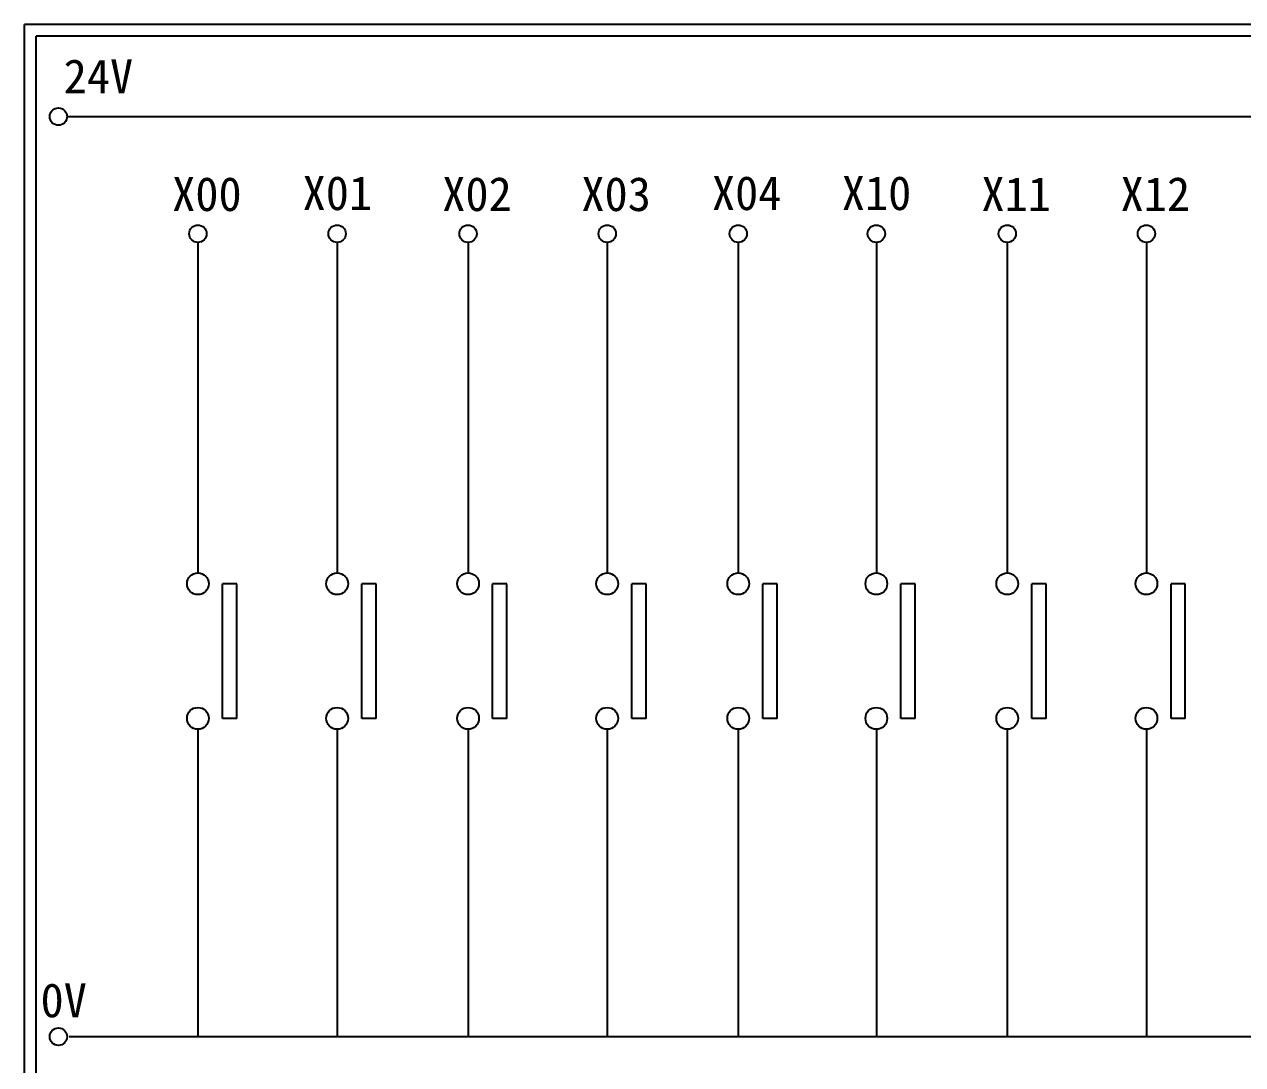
# Model space of a CAD drawing. Extents: x 275 to 562, y 265 to 469.
# Drawn here: x 274.9 to 403.7, y 358.9 to 468.9 of the extents above; entities that cross this region are included whole.
import ezdxf

# ---------------------------------------------------------------- set-up
doc = ezdxf.new("R2010")
doc.units = 0
doc.layers.get('0').update_dxf_attribs({"linetype": 'CONTINUOUS'})
doc.layers.add('圖框層', color=7, linetype='CONTINUOUS')
doc.layers.add('標尺寸層', color=3, linetype='CONTINUOUS')
doc.styles.add('STSL', font='kaiu.ttf')

msp = doc.modelspace()

# ---------------------------------------------------------------- linework, layer by layer
for p, q in [((297.35, 409.78), (295.85, 409.78)), ((312.07, 409.78), (310.56, 409.78)), ((325.91, 409.78), (324.4, 409.78)), ((340.62, 409.78), (339.12, 409.78)), ((354.46, 409.78), (352.96, 409.78)), ((369.07, 409.78), (367.56, 409.78)), ((382.91, 409.78), (381.41, 409.78)), ((397.62, 409.78), (396.12, 409.78)), ((297.35, 395.55), (295.85, 395.55)), ((312.07, 395.55), (310.56, 395.55)), ((325.91, 395.55), (324.4, 395.55)), ((340.62, 395.55), (339.12, 395.55)), ((354.46, 395.55), (352.96, 395.55)), ((369.07, 395.55), (367.56, 395.55)), ((382.91, 395.55), (381.41, 395.55)), ((397.62, 395.55), (396.12, 395.55))]:
    msp.add_line(p, q)
at = {"layer": '圖框層', "color": 7}
for p, q in [((561.9, 468.91), (274.9, 468.91)), ((274.9, 264.95), (274.9, 468.91)), ((560.65, 467.66), (276.15, 467.66)), ((276.15, 266.2), (276.15, 467.66))]:
    msp.add_line(p, q, dxfattribs=at)
at = {"layer": '標尺寸層', "color": 7}
for p, q in [((279.42, 459.17), (557.02, 459.17)), ((293.24, 445.86), (293.24, 410.93)), ((307.96, 445.86), (307.96, 410.93)), ((321.8, 445.86), (321.8, 410.93)), ((336.51, 445.86), (336.51, 410.93)), ((350.36, 445.86), (350.36, 410.93)), ((364.96, 445.86), (364.96, 410.93)), ((378.8, 445.86), (378.8, 410.93)), ((393.51, 445.86), (393.51, 410.93)), ((295.85, 395.55), (295.85, 409.78)), ((297.35, 395.55), (297.35, 409.78)), ((310.56, 395.55), (310.56, 409.78)), ((312.07, 395.55), (312.07, 409.78)), ((324.4, 395.55), (324.4, 409.78)), ((325.91, 395.55), (325.91, 409.78)), ((339.12, 395.55), (339.12, 409.78)), ((340.62, 395.55), (340.62, 409.78)), ((352.96, 395.55), (352.96, 409.78)), ((354.46, 395.55), (354.46, 409.78)), ((367.56, 395.55), (367.56, 409.78)), ((369.07, 395.55), (369.07, 409.78)), ((381.41, 395.55), (381.41, 409.78)), ((382.91, 395.55), (382.91, 409.78)), ((396.12, 395.55), (396.12, 409.78)), ((397.62, 395.55), (397.62, 409.78)), ((293.24, 394.41), (293.24, 361.9)), ((293.24, 394.4), (293.24, 361.9)), ((307.96, 394.41), (307.96, 361.9)), ((307.96, 394.4), (307.96, 361.9)), ((321.8, 394.41), (321.8, 361.9)), ((321.8, 394.4), (321.8, 361.9)), ((336.51, 394.41), (336.51, 361.9)), ((336.51, 394.4), (336.51, 361.9)), ((350.36, 394.41), (350.36, 361.9)), ((350.36, 394.4), (350.36, 361.9)), ((364.96, 394.41), (364.96, 361.9)), ((364.96, 394.4), (364.96, 361.9)), ((378.8, 394.41), (378.8, 361.9)), ((378.8, 394.4), (378.8, 361.9)), ((393.51, 394.41), (393.51, 361.9)), ((393.51, 394.4), (393.51, 361.9)), ((279.63, 361.9), (557.5, 361.9))]:
    msp.add_line(p, q, dxfattribs=at)
for centre, radius in [((278.5, 459.17), 0.92), ((293.24, 446.78), 0.92), ((293.24, 446.78), 0.92), ((307.96, 446.78), 0.92), ((321.8, 446.78), 0.92), ((321.8, 446.78), 0.92), ((336.51, 446.78), 0.92), ((350.36, 446.78), 0.92), ((350.36, 446.78), 0.92), ((364.96, 446.78), 0.92), ((378.8, 446.78), 0.92), ((378.8, 446.78), 0.92), ((393.51, 446.78), 0.92), ((293.24, 409.78), 1.15), ((307.96, 409.78), 1.15), ((321.8, 409.78), 1.15), ((336.51, 409.78), 1.15), ((350.36, 409.78), 1.15), ((364.96, 409.78), 1.15), ((378.8, 409.78), 1.15), ((393.51, 409.78), 1.15), ((293.24, 395.55), 1.15), ((307.96, 395.55), 1.15), ((321.8, 395.55), 1.15), ((336.51, 395.55), 1.15), ((350.36, 395.55), 1.15), ((364.96, 395.55), 1.15), ((378.8, 395.55), 1.15), ((393.51, 395.55), 1.15), ((278.5, 361.9), 0.92)]:
    msp.add_circle(centre, radius, dxfattribs=at)

# ---------------------------------------------------------------- texts
at = {"layer": '圖框層', "color": 4, "style": 'STSL'}
for s, p in [('24V', (279.05, 461.63)), ('X00', (290.52, 449.18)), ('X01', (304.31, 449.28)), ('X02', (319.07, 449.18)), ('X03', (333.78, 449.18)), ('X04', (347.58, 449.28)), ('X10', (361.31, 449.28)), ('X11', (376.07, 449.18)), ('X12', (390.78, 449.18)), ('0V', (276.61, 363.95))]:
    msp.add_text(s, height=3.6, dxfattribs=at).set_placement(p)

doc.saveas('drawing.dxf')
